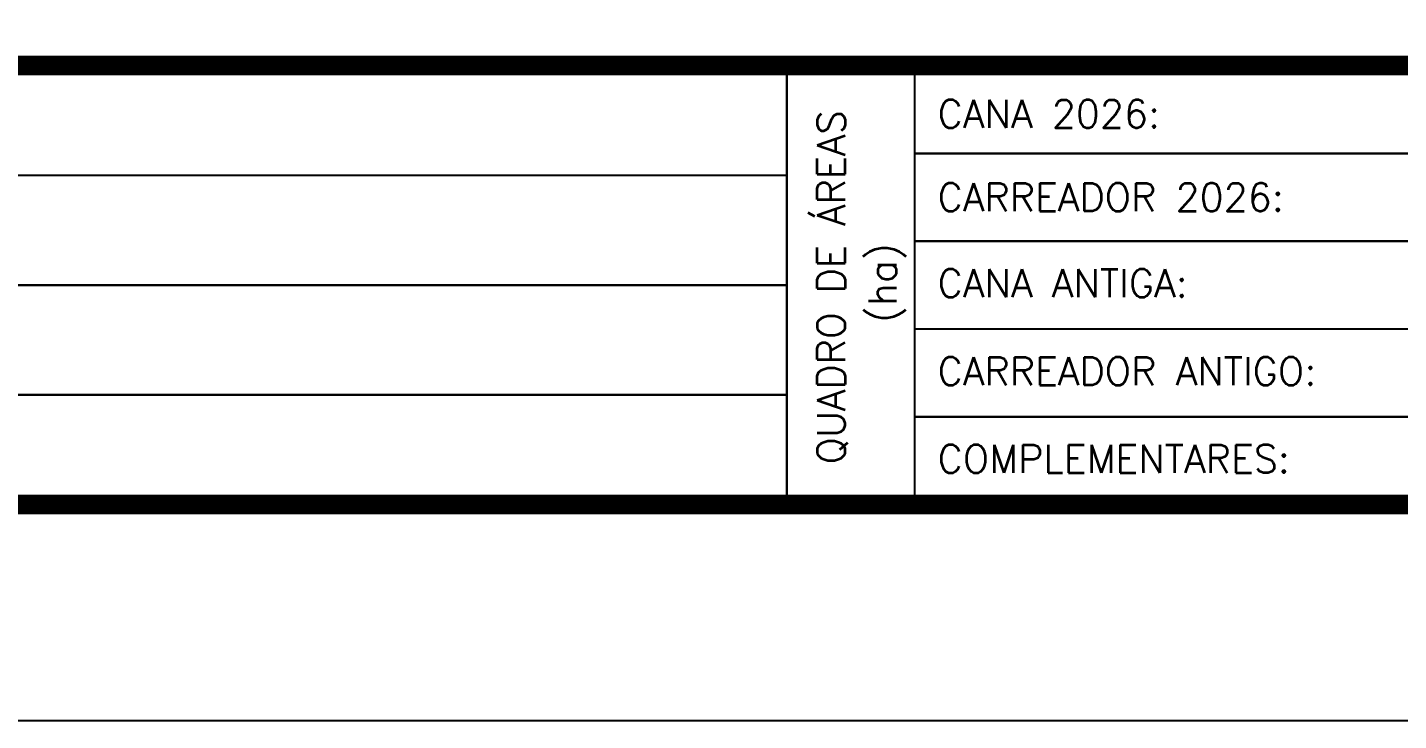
# Model space of a CAD drawing. Extents: x 758742 to 760842, y 7818487 to 7821457.
# Drawn here: x 759378 to 760013, y 7818487 to 7818808 of the extents above; entities that cross this region are included whole.
import ezdxf
from ezdxf.enums import TextEntityAlignment as Align

# ---------------------------------------------------------------- set-up
doc = ezdxf.new("R2010")
doc.units = 0
doc.header["$MEASUREMENT"] = 0
doc.linetypes.add('LIN0', pattern=[0])
doc.layers.add('MARGEM', color=5, linetype='Continuous')
doc.styles.add('Simplex', font='simplex.shx')

msp = doc.modelspace()

# ---------------------------------------------------------------- linework, layer by layer
at = {"layer": 'MARGEM', "color": 174, "linetype": 'LIN0', "flags": 128}
msp.add_lwpolyline([(760841.72, 7818486.58), (760841.72, 7821456.58), (758741.72, 7821456.58), (758741.72, 7818486.58)], close=True, dxfattribs=at)
at = {"layer": 'MARGEM', "color": 174, "linetype": 'LIN0'}
for points, const_width in [([(759083.31, 7818789.88), (759729.84, 7818789.88)], 9.09), ([(759729.84, 7818789.88), (759789.1, 7818789.88)], 9.09), ([(759789.1, 7818789.88), (760185.75, 7818789.88)], 9.09), ([(759729.84, 7818789.88), (759729.84, 7818739.05)], 1.01), ([(759789.1, 7818789.88), (759789.1, 7818749.22)], 1.01), ([(759789.1, 7818749.22), (759789.1, 7818708.56)], 1.01), ([(759729.84, 7818739.05), (759729.84, 7818700)], 1.01), ([(759789.1, 7818708.56), (759789.1, 7818700)], 1.01), ([(759729.84, 7818700), (759729.84, 7818688.23)], 1.01), ([(759789.1, 7818700), (759789.1, 7818667.9)], 1.01), ([(759729.84, 7818688.23), (759729.84, 7818637.4)], 1.01), ([(759789.1, 7818667.9), (759789.1, 7818627.24)], 1.01), ([(760741.72, 7818637.4), (760741.72, 7818586.58), (759083.31, 7818586.58)], 9.09)]:
    msp.add_lwpolyline(points, dxfattribs=dict(at, const_width=const_width))
at = {"layer": 'MARGEM', "color": 174, "linetype": 'LIN0', "const_width": 1.01, "flags": 128}
for points in [[(759789.1, 7818749.22), (760185.75, 7818749.22)], [(759083.31, 7818739.05), (759729.84, 7818739.05)], [(759789.1, 7818708.56), (760185.75, 7818708.56)], [(759083.31, 7818688.23), (759729.84, 7818688.23)], [(759789.1, 7818667.9), (760185.75, 7818667.9)], [(759083.31, 7818637.4), (759729.84, 7818637.4)], [(759729.84, 7818637.4), (759729.84, 7818589.07)], [(759789.1, 7818627.24), (759789.1, 7818589.07)], [(759789.1, 7818627.24), (760185.75, 7818627.24)]]:
    msp.add_lwpolyline(points, dxfattribs=at)

# ---------------------------------------------------------------- texts
at = {"layer": 'MARGEM', "color": 7, "linetype": 'Continuous', "style": 'Simplex'}
for s, p in [('CANA 2026:', (759799.71, 7818774.01)), ('CARREADOR 2026:', (759799.71, 7818735.52)), ('CANA ANTIGA:', (759799.71, 7818695.6)), ('CARREADOR ANTIGO:', (759799.71, 7818654.94)), ('COMPLEMENTARES:', (759799.71, 7818614.28))]:
    msp.add_text(s, height=13, dxfattribs=at).set_placement(p, align=Align.TOP_LEFT)
for s, p in [('QUADRO DE ÁREAS', (759750.4, 7818687.27)), ('(ha)', (759774.14, 7818689.27))]:
    msp.add_text(s, height=13, rotation=90, dxfattribs=at).set_placement(p, align=Align.MIDDLE_CENTER)

doc.saveas('drawing.dxf')
